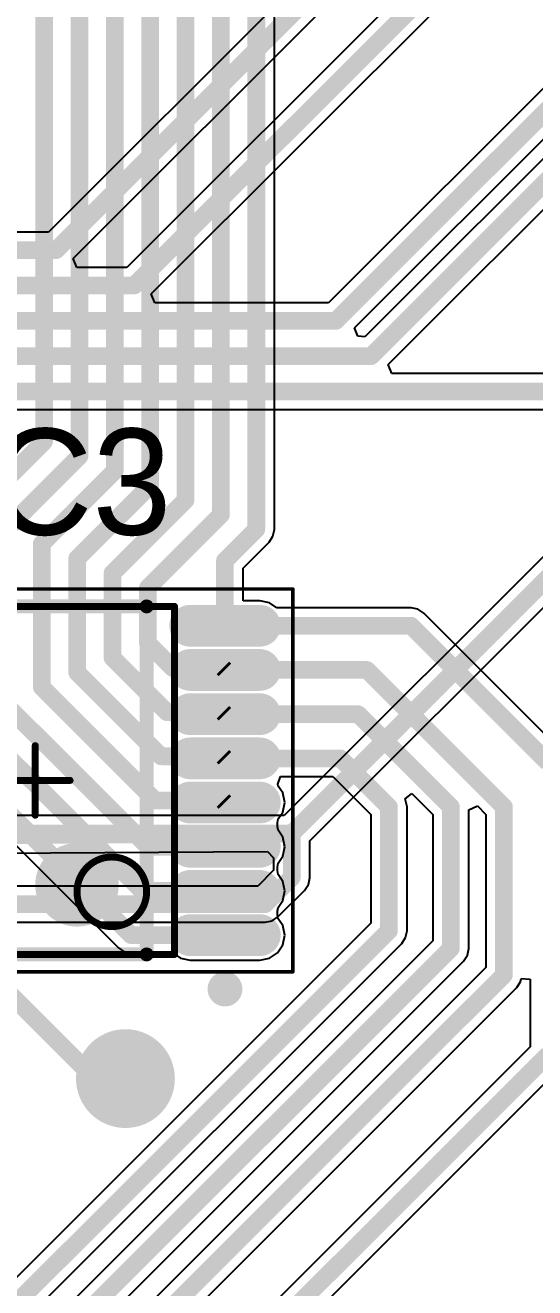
# Model space of a CAD drawing. Header units: millimetres. Extents: x 2.5 to 14.5, y 1.2 to 4.8.
# Drawn here: x 11.889 to 12.177, y 2.503 to 3.217 of the extents above; entities that cross this region are included whole.
import ezdxf

# ---------------------------------------------------------------- set-up
doc = ezdxf.new("R2010")
doc.units = ezdxf.units.MM
doc.header["$MEASUREMENT"] = 0
for name, color, linetype in [('BottomLayer', 5, 'Continuous'), ('BottomSolder', 6, 'Continuous'), ('ConnectLayer', 7, 'Continuous'), ('Mechanical13', 56, 'Continuous'), ('Mechanical15', 56, 'Continuous'), ('MultiLayer', 9, 'Continuous'), ('TopLayer', 1, 'Continuous'), ('TopOverlay', 2, 'Continuous'), ('TopPaste', 8, 'Continuous'), ('TopSolder', 216, 'Continuous'), ('ViaHoleLayer', 16, 'Continuous')]:
    doc.layers.add(name, color=color, linetype=linetype)

# ---------------------------------------------------------------- blocks, each defined once
blk = doc.blocks.new('SOP64P600X175_16N_2')
at = {"layer": 'Mechanical13', "const_width": 0.00394}
for points in [[(0.07874, 0.09843), (-0.07874, 0.09843)], [(-0.07874, 0.09843), (-0.07874, -0.09843)], [(0.07874, 0.09843), (0.07874, -0.09843)], [(0.07874, -0.09843), (-0.07874, -0.09843)]]:
    blk.add_lwpolyline(points, dxfattribs=at)
at = {"layer": 'Mechanical13'}
for points, const_width in [([(-0.07972, 0.09843, 1), (-0.07776, 0.09843, 1)], 0.00197), ([(-0.07972, 0.09843, 1), (-0.07776, 0.09843, 1)], 0.00197), ([(0.07776, 0.09843, 1), (0.07972, 0.09843, 1)], 0.00197), ([(0.07776, 0.09843, 1), (0.07972, 0.09843, 1)], 0.00197), ([(-0.02362, 0.06299, 1), (-0.06299, 0.06299, 1)], 0.00394), ([(-0.06398, 0.06299, 1), (-0.06201, 0.06299, 1)], 0.00197), ([(-0.02461, 0.06299, 1), (-0.02264, 0.06299, 1)], 0.00197), ([(-0.07972, -0.09843, 1), (-0.07776, -0.09843, 1)], 0.00197), ([(-0.07972, -0.09843, 1), (-0.07776, -0.09843, 1)], 0.00197), ([(0.07776, -0.09843, 1), (0.07972, -0.09843, 1)], 0.00197), ([(0.07776, -0.09843, 1), (0.07972, -0.09843, 1)], 0.00197)]:
    blk.add_lwpolyline(points, format="xyb", close=True, dxfattribs=dict(at, const_width=const_width))
at = {"layer": 'Mechanical15'}
for points, const_width in [([(0.14567, 0.10827), (-0.14567, 0.10827)], 0.00197), ([(-0.14567, 0.10827), (-0.14567, -0.10827)], 0.00197), ([(0.14567, 0.10827), (0.14567, -0.10827)], 0.00197), ([(0, 0.01968), (0, -0.01969)], 0.00394), ([(0.01968, 0), (-0.01969, 0)], 0.00394), ([(0.14567, -0.10827), (-0.14567, -0.10827)], 0.00197)]:
    blk.add_lwpolyline(points, dxfattribs=dict(at, const_width=const_width))
for points, const_width in [([(-0.14616, 0.10827, 1), (-0.14518, 0.10827, 1)], 0.000984), ([(-0.14616, 0.10827, 1), (-0.14518, 0.10827, 1)], 0.000984), ([(0.14518, 0.10827, 1), (0.14616, 0.10827, 1)], 0.000984), ([(0.14518, 0.10827, 1), (0.14616, 0.10827, 1)], 0.000984), ([(-0.00098, 0.01968, 1), (0.00098, 0.01968, 1)], 0.00197), ([(-0.02067, 0, 1), (-0.0187, 0, 1)], 0.00197), ([(0.0187, 0, 1), (0.02067, 0, 1)], 0.00197), ([(-0.00098, -0.01969, 1), (0.00098, -0.01969, 1)], 0.00197), ([(-0.14616, -0.10827, 1), (-0.14518, -0.10827, 1)], 0.000984), ([(-0.14616, -0.10827, 1), (-0.14518, -0.10827, 1)], 0.000984), ([(0.14518, -0.10827, 1), (0.14616, -0.10827, 1)], 0.000984), ([(0.14518, -0.10827, 1), (0.14616, -0.10827, 1)], 0.000984)]:
    blk.add_lwpolyline(points, format="xyb", close=True, dxfattribs=dict(at, const_width=const_width))
at = {"layer": 'TopLayer', "const_width": 0.01772}
for points in [[(-0.12697, 0.0875), (-0.0876, 0.0875)], [(0.0876, 0.0875), (0.12697, 0.0875)], [(-0.12697, 0.0625), (-0.0876, 0.0625)], [(0.0876, 0.0625), (0.12697, 0.0625)], [(-0.12697, 0.0375), (-0.0876, 0.0375)], [(0.0876, 0.0375), (0.12697, 0.0375)], [(-0.12697, 0.0125), (-0.0876, 0.0125)], [(0.0876, 0.0125), (0.12697, 0.0125)], [(-0.12697, -0.0125), (-0.0876, -0.0125)], [(0.0876, -0.0125), (0.12697, -0.0125)], [(-0.12697, -0.0375), (-0.0876, -0.0375)], [(0.0876, -0.0375), (0.12697, -0.0375)], [(-0.12697, -0.0625), (-0.0876, -0.0625)], [(0.0876, -0.0625), (0.12697, -0.0625)], [(-0.12697, -0.0875), (-0.0876, -0.0875)], [(0.0876, -0.0875), (0.12697, -0.0875)]]:
    blk.add_lwpolyline(points, dxfattribs=at)
at = {"layer": 'TopLayer', "const_width": 0.00886}
for points in [[(-0.1314, 0.0875, 1), (-0.12254, 0.0875, 1)], [(-0.09203, 0.0875, 1), (-0.08317, 0.0875, 1)], [(0.08317, 0.0875, 1), (0.09203, 0.0875, 1)], [(0.12254, 0.0875, 1), (0.1314, 0.0875, 1)], [(-0.1314, 0.0625, 1), (-0.12254, 0.0625, 1)], [(-0.09203, 0.0625, 1), (-0.08317, 0.0625, 1)], [(0.08317, 0.0625, 1), (0.09203, 0.0625, 1)], [(0.12254, 0.0625, 1), (0.1314, 0.0625, 1)], [(-0.1314, 0.0375, 1), (-0.12254, 0.0375, 1)], [(-0.09203, 0.0375, 1), (-0.08317, 0.0375, 1)], [(0.08317, 0.0375, 1), (0.09203, 0.0375, 1)], [(0.12254, 0.0375, 1), (0.1314, 0.0375, 1)], [(-0.1314, 0.0125, 1), (-0.12254, 0.0125, 1)], [(-0.09203, 0.0125, 1), (-0.08317, 0.0125, 1)], [(0.08317, 0.0125, 1), (0.09203, 0.0125, 1)], [(0.12254, 0.0125, 1), (0.1314, 0.0125, 1)], [(-0.1314, -0.0125, 1), (-0.12254, -0.0125, 1)], [(-0.09203, -0.0125, 1), (-0.08317, -0.0125, 1)], [(0.08317, -0.0125, 1), (0.09203, -0.0125, 1)], [(0.12254, -0.0125, 1), (0.1314, -0.0125, 1)], [(-0.1314, -0.0375, 1), (-0.12254, -0.0375, 1)], [(-0.09203, -0.0375, 1), (-0.08317, -0.0375, 1)], [(0.08317, -0.0375, 1), (0.09203, -0.0375, 1)], [(0.12254, -0.0375, 1), (0.1314, -0.0375, 1)], [(-0.1314, -0.0625, 1), (-0.12254, -0.0625, 1)], [(-0.09203, -0.0625, 1), (-0.08317, -0.0625, 1)], [(0.08317, -0.0625, 1), (0.09203, -0.0625, 1)], [(0.12254, -0.0625, 1), (0.1314, -0.0625, 1)], [(-0.1314, -0.0875, 1), (-0.12254, -0.0875, 1)], [(-0.09203, -0.0875, 1), (-0.08317, -0.0875, 1)], [(0.08317, -0.0875, 1), (0.09203, -0.0875, 1)], [(0.12254, -0.0875, 1), (0.1314, -0.0875, 1)]]:
    blk.add_lwpolyline(points, format="xyb", close=True, dxfattribs=at)
at = {"layer": 'TopOverlay'}
for points, const_width in [([(-0.10236, 0.11801, 1), (-0.1122, 0.11801, 1)], 0.00984), ([(-0.11467, 0.11801, 1), (-0.10974, 0.11801, 1)], 0.00492), ([(-0.10482, 0.11801, 1), (-0.0999, 0.11801, 1)], 0.00492), ([(-0.06496, 0.09843, 1), (-0.06102, 0.09843, 1)], 0.00394), ([(-0.06496, 0.09843, 1), (-0.06102, 0.09843, 1)], 0.00394), ([(0.06102, 0.09843, 1), (0.06496, 0.09843, 1)], 0.00394), ([(0.06102, 0.09843, 1), (0.06496, 0.09843, 1)], 0.00394), ([(-0.01181, 0.05906, 1), (-0.03543, 0.05906, 1)], 0.02362), ([(-0.04134, 0.05906, 1), (-0.02953, 0.05906, 1)], 0.01181), ([(-0.01772, 0.05906, 1), (-0.00591, 0.05906, 1)], 0.01181), ([(-0.06496, -0.09843, 1), (-0.06102, -0.09843, 1)], 0.00394), ([(-0.06496, -0.09843, 1), (-0.06102, -0.09843, 1)], 0.00394), ([(0.06102, -0.09843, 1), (0.06496, -0.09843, 1)], 0.00394), ([(0.06102, -0.09843, 1), (0.06496, -0.09843, 1)], 0.00394)]:
    blk.add_lwpolyline(points, format="xyb", close=True, dxfattribs=dict(at, const_width=const_width))
at = {"layer": 'TopOverlay', "const_width": 0.00787}
for points in [[(0.06299, 0.09843), (-0.06299, 0.09843)], [(-0.06299, 0.09843), (-0.06299, -0.09843)], [(0.06299, 0.09843), (0.06299, -0.09843)], [(0.06299, -0.09843), (-0.06299, -0.09843)]]:
    blk.add_lwpolyline(points, dxfattribs=at)
at = {"layer": 'TopPaste', "const_width": 0.01772}
for points in [[(-0.12697, 0.0875), (-0.0876, 0.0875)], [(0.0876, 0.0875), (0.12697, 0.0875)], [(-0.12697, 0.0625), (-0.0876, 0.0625)], [(0.0876, 0.0625), (0.12697, 0.0625)], [(-0.12697, 0.0375), (-0.0876, 0.0375)], [(0.0876, 0.0375), (0.12697, 0.0375)], [(-0.12697, 0.0125), (-0.0876, 0.0125)], [(0.0876, 0.0125), (0.12697, 0.0125)], [(-0.12697, -0.0125), (-0.0876, -0.0125)], [(0.0876, -0.0125), (0.12697, -0.0125)], [(-0.12697, -0.0375), (-0.0876, -0.0375)], [(0.0876, -0.0375), (0.12697, -0.0375)], [(-0.12697, -0.0625), (-0.0876, -0.0625)], [(0.0876, -0.0625), (0.12697, -0.0625)], [(-0.12697, -0.0875), (-0.0876, -0.0875)], [(0.0876, -0.0875), (0.12697, -0.0875)]]:
    blk.add_lwpolyline(points, dxfattribs=at)
at = {"layer": 'TopPaste', "const_width": 0.00886}
for points in [[(-0.1314, 0.0875, 1), (-0.12254, 0.0875, 1)], [(-0.09203, 0.0875, 1), (-0.08317, 0.0875, 1)], [(0.08317, 0.0875, 1), (0.09203, 0.0875, 1)], [(0.12254, 0.0875, 1), (0.1314, 0.0875, 1)], [(-0.1314, 0.0625, 1), (-0.12254, 0.0625, 1)], [(-0.09203, 0.0625, 1), (-0.08317, 0.0625, 1)], [(0.08317, 0.0625, 1), (0.09203, 0.0625, 1)], [(0.12254, 0.0625, 1), (0.1314, 0.0625, 1)], [(-0.1314, 0.0375, 1), (-0.12254, 0.0375, 1)], [(-0.09203, 0.0375, 1), (-0.08317, 0.0375, 1)], [(0.08317, 0.0375, 1), (0.09203, 0.0375, 1)], [(0.12254, 0.0375, 1), (0.1314, 0.0375, 1)], [(-0.1314, 0.0125, 1), (-0.12254, 0.0125, 1)], [(-0.09203, 0.0125, 1), (-0.08317, 0.0125, 1)], [(0.08317, 0.0125, 1), (0.09203, 0.0125, 1)], [(0.12254, 0.0125, 1), (0.1314, 0.0125, 1)], [(-0.1314, -0.0125, 1), (-0.12254, -0.0125, 1)], [(-0.09203, -0.0125, 1), (-0.08317, -0.0125, 1)], [(0.08317, -0.0125, 1), (0.09203, -0.0125, 1)], [(0.12254, -0.0125, 1), (0.1314, -0.0125, 1)], [(-0.1314, -0.0375, 1), (-0.12254, -0.0375, 1)], [(-0.09203, -0.0375, 1), (-0.08317, -0.0375, 1)], [(0.08317, -0.0375, 1), (0.09203, -0.0375, 1)], [(0.12254, -0.0375, 1), (0.1314, -0.0375, 1)], [(-0.1314, -0.0625, 1), (-0.12254, -0.0625, 1)], [(-0.09203, -0.0625, 1), (-0.08317, -0.0625, 1)], [(0.08317, -0.0625, 1), (0.09203, -0.0625, 1)], [(0.12254, -0.0625, 1), (0.1314, -0.0625, 1)], [(-0.1314, -0.0875, 1), (-0.12254, -0.0875, 1)], [(-0.09203, -0.0875, 1), (-0.08317, -0.0875, 1)], [(0.08317, -0.0875, 1), (0.09203, -0.0875, 1)], [(0.12254, -0.0875, 1), (0.1314, -0.0875, 1)]]:
    blk.add_lwpolyline(points, format="xyb", close=True, dxfattribs=at)
at = {"layer": 'TopSolder', "const_width": 0.02362}
for points in [[(-0.12697, 0.0875), (-0.0876, 0.0875)], [(0.0876, 0.0875), (0.12697, 0.0875)], [(-0.12697, 0.0625), (-0.0876, 0.0625)], [(0.0876, 0.0625), (0.12697, 0.0625)], [(-0.12697, 0.0375), (-0.0876, 0.0375)], [(0.0876, 0.0375), (0.12697, 0.0375)], [(-0.12697, 0.0125), (-0.0876, 0.0125)], [(0.0876, 0.0125), (0.12697, 0.0125)], [(-0.12697, -0.0125), (-0.0876, -0.0125)], [(0.0876, -0.0125), (0.12697, -0.0125)], [(-0.12697, -0.0375), (-0.0876, -0.0375)], [(0.0876, -0.0375), (0.12697, -0.0375)], [(-0.12697, -0.0625), (-0.0876, -0.0625)], [(0.0876, -0.0625), (0.12697, -0.0625)], [(-0.12697, -0.0875), (-0.0876, -0.0875)], [(0.0876, -0.0875), (0.12697, -0.0875)]]:
    blk.add_lwpolyline(points, dxfattribs=at)
at = {"layer": 'TopSolder', "const_width": 0.01181}
for points in [[(-0.13287, 0.0875, 1), (-0.12106, 0.0875, 1)], [(-0.0935, 0.0875, 1), (-0.08169, 0.0875, 1)], [(0.08169, 0.0875, 1), (0.0935, 0.0875, 1)], [(0.12106, 0.0875, 1), (0.13287, 0.0875, 1)], [(-0.13287, 0.0625, 1), (-0.12106, 0.0625, 1)], [(-0.0935, 0.0625, 1), (-0.08169, 0.0625, 1)], [(0.08169, 0.0625, 1), (0.0935, 0.0625, 1)], [(0.12106, 0.0625, 1), (0.13287, 0.0625, 1)], [(-0.13287, 0.0375, 1), (-0.12106, 0.0375, 1)], [(-0.0935, 0.0375, 1), (-0.08169, 0.0375, 1)], [(0.08169, 0.0375, 1), (0.0935, 0.0375, 1)], [(0.12106, 0.0375, 1), (0.13287, 0.0375, 1)], [(-0.13287, 0.0125, 1), (-0.12106, 0.0125, 1)], [(-0.0935, 0.0125, 1), (-0.08169, 0.0125, 1)], [(0.08169, 0.0125, 1), (0.0935, 0.0125, 1)], [(0.12106, 0.0125, 1), (0.13287, 0.0125, 1)], [(-0.13287, -0.0125, 1), (-0.12106, -0.0125, 1)], [(-0.0935, -0.0125, 1), (-0.08169, -0.0125, 1)], [(0.08169, -0.0125, 1), (0.0935, -0.0125, 1)], [(0.12106, -0.0125, 1), (0.13287, -0.0125, 1)], [(-0.13287, -0.0375, 1), (-0.12106, -0.0375, 1)], [(-0.0935, -0.0375, 1), (-0.08169, -0.0375, 1)], [(0.08169, -0.0375, 1), (0.0935, -0.0375, 1)], [(0.12106, -0.0375, 1), (0.13287, -0.0375, 1)], [(-0.13287, -0.0625, 1), (-0.12106, -0.0625, 1)], [(-0.0935, -0.0625, 1), (-0.08169, -0.0625, 1)], [(0.08169, -0.0625, 1), (0.0935, -0.0625, 1)], [(0.12106, -0.0625, 1), (0.13287, -0.0625, 1)], [(-0.13287, -0.0875, 1), (-0.12106, -0.0875, 1)], [(-0.0935, -0.0875, 1), (-0.08169, -0.0875, 1)], [(0.08169, -0.0875, 1), (0.0935, -0.0875, 1)], [(0.12106, -0.0875, 1), (0.13287, -0.0875, 1)]]:
    blk.add_lwpolyline(points, format="xyb", close=True, dxfattribs=at)

msp = doc.modelspace()

# ---------------------------------------------------------------- linework, layer by layer
at = {"layer": 'BottomLayer', "const_width": 0.01}
for points in [[(11.90681, 3.09), (12.16781, 3.351)], [(11.951, 3.07), (12.132, 3.251)], [(12.065, 3.05), (12.212, 3.197)], [(12.10485, 3.05), (12.20785, 3.153)], [(10.08474, 3.09), (11.90681, 3.09)], [(10.82, 3.07), (11.951, 3.07)], [(11.752, 3.05), (12.065, 3.05)], [(12.08485, 3.03), (12.10485, 3.05)], [(11.81, 3.03), (12.08485, 3.03)], [(11.872, 3.01), (12.458, 3.01)], [(12.04, 2.76), (12.272, 2.992)], [(11.69062, 2.75797), (12.04, 2.76)], [(11.69064, 2.76), (12.04, 2.76)], [(12.04, 2.735), (12.04, 2.76)], [(12.025, 2.72), (12.04, 2.735)], [(9.945, 2.72), (12.025, 2.72)]]:
    msp.add_lwpolyline(points, dxfattribs=at)
at = {"layer": 'BottomLayer'}
for points, const_width in [([(11.90431, 3.09, 1), (11.90931, 3.09, 1)], 0.005), ([(11.90431, 3.09, 1), (11.90931, 3.09, 1)], 0.005), ([(11.9485, 3.07, 1), (11.9535, 3.07, 1)], 0.005), ([(11.9485, 3.07, 1), (11.9535, 3.07, 1)], 0.005), ([(12.0625, 3.05, 1), (12.0675, 3.05, 1)], 0.005), ([(12.0625, 3.05, 1), (12.0675, 3.05, 1)], 0.005), ([(12.10235, 3.05, 1), (12.10735, 3.05, 1)], 0.005), ([(12.10235, 3.05, 1), (12.10735, 3.05, 1)], 0.005), ([(12.08235, 3.03, 1), (12.08735, 3.03, 1)], 0.005), ([(12.08235, 3.03, 1), (12.08735, 3.03, 1)], 0.005), ([(12.0375, 2.76, 1), (12.0425, 2.76, 1)], 0.005), ([(12.0375, 2.76, 1), (12.0425, 2.76, 1)], 0.005), ([(12.0375, 2.76, 1), (12.0425, 2.76, 1)], 0.005), ([(12.0375, 2.76, 1), (12.0425, 2.76, 1)], 0.005), ([(12.0375, 2.735, 1), (12.0425, 2.735, 1)], 0.005), ([(12.0375, 2.735, 1), (12.0425, 2.735, 1)], 0.005), ([(12.0225, 2.72, 1), (12.0275, 2.72, 1)], 0.005), ([(12.0225, 2.72, 1), (12.0275, 2.72, 1)], 0.005), ([(11.9335, 2.62134, 1), (11.9585, 2.62134, 1)], 0.025)]:
    msp.add_lwpolyline(points, format="xyb", close=True, dxfattribs=dict(at, const_width=const_width))
at = {"layer": 'BottomSolder', "const_width": 0.02795}
msp.add_lwpolyline([(11.93202, 2.62134, 1), (11.95998, 2.62134, 1)], format="xyb", close=True, dxfattribs=at)
at = {"layer": 'ConnectLayer'}
for p, q in [((12.0302, 2.93204), (12.0302, 4.08046)), ((12.1606, 3.35821), (11.90259, 3.1002)), ((11.91643, 3.0852), (12.17203, 3.3408)), ((12.12479, 3.25821), (11.94678, 3.0802)), ((11.96062, 3.0652), (12.13622, 3.2408)), ((12.20479, 3.20421), (12.06078, 3.0602)), ((12.07551, 3.04609), (12.21622, 3.1868)), ((12.20064, 3.16021), (12.09764, 3.05721)), ((12.11206, 3.04279), (12.21208, 3.1428)), ((11.90259, 3.1002), (10.08474, 3.1002)), ((11.9185, 3.0802), (11.91643, 3.0852)), ((11.94678, 3.0802), (11.9185, 3.0802)), ((11.96269, 3.0602), (11.96062, 3.0652)), ((12.06078, 3.0602), (11.96269, 3.0602)), ((12.09764, 3.05721), (12.08131, 3.04087)), ((12.07736, 3.04133), (12.07551, 3.04609)), ((12.09447, 3.0252), (12.11206, 3.04279)), ((12.11206, 3.04279), (12.11206, 3.04279)), ((12.08131, 3.04087), (12.07736, 3.04133)), ((12.09654, 3.0202), (12.09447, 3.0252)), ((12.31036, 3.0202), (12.09654, 3.0202)), ((11.85079, 2.9998), (12.25831, 2.9998)), ((12.26038, 2.9948), (12.03578, 2.7702)), ((12.0502, 2.75578), (12.27622, 2.9818)), ((12.02721, 2.92483), (12.02942, 2.92814)), ((12.02942, 2.92814), (12.0302, 2.93204)), ((12.01248, 2.9101), (12.02721, 2.92483)), ((12.01248, 2.89163), (12.01248, 2.9101)), ((12.02197, 2.89163), (12.01248, 2.89163)), ((12.02738, 2.89055), (12.02197, 2.89163)), ((12.03165, 2.8877), (12.02738, 2.89055)), ((12.1075, 2.8877), (12.03165, 2.8877)), ((12.1114, 2.88692), (12.1075, 2.8877)), ((12.11471, 2.88471), (12.1114, 2.88692)), ((12.19221, 2.80721), (12.11471, 2.88471)), ((11.83153, 2.80577), (11.94201, 2.69529)), ((12.0322, 2.78786), (12.0323, 2.78841)), ((12.03242, 2.7868), (12.0322, 2.78786)), ((12.0323, 2.78841), (12.03376, 2.7923)), ((12.03502, 2.78291), (12.03242, 2.7868)), ((12.03376, 2.7923), (12.06328, 2.7923)), ((12.06328, 2.7923), (12.0848, 2.77078)), ((12.0361, 2.7775), (12.03502, 2.78291)), ((12.10404, 2.77947), (12.10792, 2.78266)), ((12.10442, 2.7789), (12.10404, 2.77947)), ((12.1052, 2.775), (12.10442, 2.7789)), ((12.10792, 2.78266), (12.1198, 2.77078)), ((12.03242, 2.7682), (12.03502, 2.77209)), ((12.03502, 2.77209), (12.0361, 2.7775)), ((12.1052, 2.705), (12.1052, 2.775)), ((12.1402, 2.77331), (12.14465, 2.77552)), ((12.1402, 2.695), (12.1402, 2.77331)), ((12.14465, 2.77552), (12.14502, 2.77556)), ((12.14502, 2.77556), (12.1498, 2.77078)), ((12.03578, 2.7702), (11.69359, 2.7702)), ((12.03195, 2.76596), (12.03242, 2.7682)), ((12.03195, 2.76404), (12.03195, 2.76596)), ((12.03242, 2.7618), (12.03195, 2.76404)), ((12.0848, 2.77078), (12.0848, 2.70922)), ((12.1198, 2.77078), (12.1198, 2.69922)), ((12.1498, 2.77078), (12.1498, 2.68422)), ((12.03502, 2.75791), (12.03242, 2.7618)), ((12.0361, 2.7525), (12.03502, 2.75791)), ((11.70663, 2.74787), (12.02626, 2.74972)), ((12.02626, 2.74972), (12.0298, 2.7462)), ((12.03502, 2.74709), (12.0361, 2.7525)), ((12.0502, 2.735), (12.0502, 2.75578)), ((12.0298, 2.7462), (12.0298, 2.73922)), ((12.03195, 2.74096), (12.03242, 2.7432)), ((12.03242, 2.7432), (12.03502, 2.74709)), ((12.0298, 2.73922), (12.02078, 2.7302)), ((12.03195, 2.73904), (12.03195, 2.74096)), ((12.03242, 2.7368), (12.03195, 2.73904)), ((12.03502, 2.73291), (12.03242, 2.7368)), ((12.02078, 2.7302), (9.94922, 2.7302)), ((12.0361, 2.7275), (12.03502, 2.73291)), ((12.04721, 2.72779), (12.04942, 2.7311)), ((12.04942, 2.7311), (12.0502, 2.735)), ((12.03221, 2.71279), (12.04721, 2.72779)), ((12.03242, 2.7182), (12.03502, 2.72209)), ((12.03502, 2.72209), (12.0361, 2.7275)), ((12.03195, 2.71596), (12.03242, 2.7182)), ((12.03195, 2.71404), (12.03195, 2.71596)), ((12.03242, 2.7118), (12.03195, 2.71404)), ((9.945, 2.7098), (12.025, 2.7098)), ((12.0848, 2.70922), (11.67078, 2.2952)), ((12.025, 2.7098), (12.0289, 2.71058)), ((12.0289, 2.71058), (12.03221, 2.71279)), ((12.03502, 2.70791), (12.03242, 2.7118)), ((12.0361, 2.7025), (12.03502, 2.70791)), ((12.03502, 2.69709), (12.0361, 2.7025)), ((12.10221, 2.69779), (12.10442, 2.7011)), ((12.10442, 2.7011), (12.1052, 2.705)), ((12.1198, 2.69922), (11.67078, 2.2502)), ((11.68221, 2.27779), (12.10221, 2.69779)), ((11.94201, 2.69529), (11.94531, 2.69308)), ((11.94531, 2.69308), (11.94922, 2.6923)), ((12.02738, 2.68945), (12.03196, 2.69251)), ((12.03196, 2.69251), (12.03502, 2.69709)), ((12.13942, 2.6911), (12.1402, 2.695)), ((11.68221, 2.23279), (12.13721, 2.68779)), ((11.94922, 2.6923), (11.97291, 2.6923)), ((11.97291, 2.6923), (11.97719, 2.68945)), ((11.97719, 2.68945), (11.9826, 2.68837)), ((11.9826, 2.68837), (12.02197, 2.68837)), ((12.02197, 2.68837), (12.02738, 2.68945)), ((12.13721, 2.68779), (12.13942, 2.6911)), ((12.1498, 2.68422), (11.68578, 2.2202)), ((11.69721, 2.20279), (12.16721, 2.67279)), ((12.16721, 2.67279), (12.16942, 2.6761)), ((12.16942, 2.6761), (12.1698, 2.67803)), ((12.1698, 2.67803), (12.1748, 2.67754)), ((12.1748, 2.67754), (12.1748, 2.63922)), ((12.1748, 2.63922), (11.69578, 2.1602)), ((11.70721, 2.14279), (12.19221, 2.62779))]:
    msp.add_line(p, q, dxfattribs=at)
at = {"layer": 'MultiLayer', "const_width": 0.025}
msp.add_lwpolyline([(11.9335, 2.62134, 1), (11.9585, 2.62134, 1)], format="xyb", close=True, dxfattribs=at)
at = {"layer": 'TopLayer', "const_width": 0.01}
for points in [[(11.96, 2.95689), (11.96, 4.20441)], [(11.98, 2.94861), (11.98, 4.1226)], [(12, 2.94033), (12, 4.11432)], [(12.02, 2.93204), (12.02, 4.08469)], [(11.94, 2.96518), (11.94, 3.89485)], [(11.92, 2.97346), (11.92, 3.88657)], [(11.9, 2.98175), (11.9, 3.87828)], [(11.85874, 2.94049), (11.9, 2.98175)], [(11.87874, 2.9322), (11.92, 2.97346)], [(11.89874, 2.92392), (11.94, 2.96518)], [(11.91874, 2.91564), (11.96, 2.95689)], [(11.93874, 2.90735), (11.98, 2.94861)], [(11.95874, 2.89907), (12, 2.94033)], [(12.00228, 2.91433), (12.02, 2.93204)], [(11.89874, 2.84277), (11.89874, 2.92392)], [(11.91874, 2.85105), (11.91874, 2.91564)], [(12.00228, 2.8775), (12.00228, 2.91433)], [(11.93874, 2.85933), (11.93874, 2.90735)], [(11.95874, 2.86762), (11.95874, 2.89907)], [(12.00228, 2.8775), (12.1075, 2.8775)], [(12.1075, 2.8775), (12.185, 2.8)], [(11.95874, 2.86762), (11.97272, 2.85364)], [(11.93874, 2.85933), (11.96943, 2.82864)], [(11.97272, 2.85364), (12.00114, 2.85364)], [(12.00114, 2.85364), (12.00228, 2.8525)], [(12.00228, 2.8525), (12.0825, 2.8525)], [(12.0825, 2.8525), (12.16, 2.775)], [(11.91874, 2.85105), (11.96615, 2.80364)], [(11.89874, 2.84277), (11.96286, 2.77864)], [(11.87874, 2.8325), (11.95874, 2.7525)], [(11.85874, 2.82422), (11.95546, 2.7275)], [(11.96943, 2.82864), (12.00114, 2.82864)], [(12.00114, 2.82864), (12.00228, 2.8275)], [(12.00228, 2.8275), (12.0775, 2.8275)], [(12.0775, 2.8275), (12.13, 2.775)], [(11.83874, 2.81298), (11.94922, 2.7025)], [(11.96615, 2.80364), (12.00114, 2.80364)], [(12.00114, 2.80364), (12.00228, 2.8025)], [(12.00228, 2.8025), (12.0675, 2.8025)], [(12.0675, 2.8025), (12.095, 2.775)], [(11.96286, 2.77864), (12.00114, 2.77864)], [(12.00114, 2.77864), (12.00228, 2.7775)], [(12.095, 2.705), (12.095, 2.775)], [(12.13, 2.695), (12.13, 2.775)], [(12.16, 2.68), (12.16, 2.775)], [(11.95874, 2.7525), (12.00228, 2.7525)], [(11.95546, 2.7275), (12.00228, 2.7275)], [(11.84, 2.71), (11.92866, 2.62134)], [(11.675, 2.285), (12.095, 2.705)], [(11.94922, 2.7025), (12.00228, 2.7025)], [(11.675, 2.24), (12.13, 2.695)], [(11.69, 2.21), (12.16, 2.68)], [(11.7, 2.15), (12.185, 2.635)], [(11.92866, 2.62134), (11.946, 2.62134)]]:
    msp.add_lwpolyline(points, dxfattribs=at)
at = {"layer": 'TopLayer'}
for points, const_width in [([(11.8975, 2.98175, 1), (11.9025, 2.98175, 1)], 0.005), ([(11.8975, 2.98175, 1), (11.9025, 2.98175, 1)], 0.005), ([(11.9175, 2.97346, 1), (11.9225, 2.97346, 1)], 0.005), ([(11.9175, 2.97346, 1), (11.9225, 2.97346, 1)], 0.005), ([(11.9375, 2.96518, 1), (11.9425, 2.96518, 1)], 0.005), ([(11.9375, 2.96518, 1), (11.9425, 2.96518, 1)], 0.005), ([(11.9575, 2.95689, 1), (11.9625, 2.95689, 1)], 0.005), ([(11.9575, 2.95689, 1), (11.9625, 2.95689, 1)], 0.005), ([(11.9775, 2.94861, 1), (11.9825, 2.94861, 1)], 0.005), ([(11.9775, 2.94861, 1), (11.9825, 2.94861, 1)], 0.005), ([(11.9975, 2.94033, 1), (12.0025, 2.94033, 1)], 0.005), ([(11.9975, 2.94033, 1), (12.0025, 2.94033, 1)], 0.005), ([(12.0175, 2.93204, 1), (12.0225, 2.93204, 1)], 0.005), ([(12.0175, 2.93204, 1), (12.0225, 2.93204, 1)], 0.005), ([(11.89624, 2.92392, 1), (11.90124, 2.92392, 1)], 0.005), ([(11.89624, 2.92392, 1), (11.90124, 2.92392, 1)], 0.005), ([(11.91624, 2.91564, 1), (11.92124, 2.91564, 1)], 0.005), ([(11.91624, 2.91564, 1), (11.92124, 2.91564, 1)], 0.005), ([(11.99978, 2.91433, 1), (12.00478, 2.91433, 1)], 0.005), ([(11.99978, 2.91433, 1), (12.00478, 2.91433, 1)], 0.005), ([(11.93624, 2.90735, 1), (11.94124, 2.90735, 1)], 0.005), ([(11.93624, 2.90735, 1), (11.94124, 2.90735, 1)], 0.005), ([(11.95624, 2.89907, 1), (11.96124, 2.89907, 1)], 0.005), ([(11.95624, 2.89907, 1), (11.96124, 2.89907, 1)], 0.005), ([(11.99978, 2.8775, 1), (12.00478, 2.8775, 1)], 0.005), ([(11.99978, 2.8775, 1), (12.00478, 2.8775, 1)], 0.005), ([(12.105, 2.8775, 1), (12.11, 2.8775, 1)], 0.005), ([(12.105, 2.8775, 1), (12.11, 2.8775, 1)], 0.005), ([(11.95624, 2.86762, 1), (11.96124, 2.86762, 1)], 0.005), ([(11.95624, 2.86762, 1), (11.96124, 2.86762, 1)], 0.005), ([(11.93624, 2.85933, 1), (11.94124, 2.85933, 1)], 0.005), ([(11.93624, 2.85933, 1), (11.94124, 2.85933, 1)], 0.005), ([(11.97022, 2.85364, 1), (11.97522, 2.85364, 1)], 0.005), ([(11.97022, 2.85364, 1), (11.97522, 2.85364, 1)], 0.005), ([(11.99864, 2.85364, 1), (12.00364, 2.85364, 1)], 0.005), ([(11.99864, 2.85364, 1), (12.00364, 2.85364, 1)], 0.005), ([(11.99978, 2.8525, 1), (12.00478, 2.8525, 1)], 0.005), ([(11.99978, 2.8525, 1), (12.00478, 2.8525, 1)], 0.005), ([(12.08, 2.8525, 1), (12.085, 2.8525, 1)], 0.005), ([(12.08, 2.8525, 1), (12.085, 2.8525, 1)], 0.005), ([(11.91624, 2.85105, 1), (11.92124, 2.85105, 1)], 0.005), ([(11.91624, 2.85105, 1), (11.92124, 2.85105, 1)], 0.005), ([(11.89624, 2.84277, 1), (11.90124, 2.84277, 1)], 0.005), ([(11.89624, 2.84277, 1), (11.90124, 2.84277, 1)], 0.005), ([(11.96693, 2.82864, 1), (11.97193, 2.82864, 1)], 0.005), ([(11.96693, 2.82864, 1), (11.97193, 2.82864, 1)], 0.005), ([(11.99864, 2.82864, 1), (12.00364, 2.82864, 1)], 0.005), ([(11.99864, 2.82864, 1), (12.00364, 2.82864, 1)], 0.005), ([(11.99978, 2.8275, 1), (12.00478, 2.8275, 1)], 0.005), ([(11.99978, 2.8275, 1), (12.00478, 2.8275, 1)], 0.005), ([(12.075, 2.8275, 1), (12.08, 2.8275, 1)], 0.005), ([(12.075, 2.8275, 1), (12.08, 2.8275, 1)], 0.005), ([(11.96365, 2.80364, 1), (11.96865, 2.80364, 1)], 0.005), ([(11.96365, 2.80364, 1), (11.96865, 2.80364, 1)], 0.005), ([(11.99864, 2.80364, 1), (12.00364, 2.80364, 1)], 0.005), ([(11.99864, 2.80364, 1), (12.00364, 2.80364, 1)], 0.005), ([(11.99978, 2.8025, 1), (12.00478, 2.8025, 1)], 0.005), ([(11.99978, 2.8025, 1), (12.00478, 2.8025, 1)], 0.005), ([(12.065, 2.8025, 1), (12.07, 2.8025, 1)], 0.005), ([(12.065, 2.8025, 1), (12.07, 2.8025, 1)], 0.005), ([(11.96036, 2.77864, 1), (11.96536, 2.77864, 1)], 0.005), ([(11.96036, 2.77864, 1), (11.96536, 2.77864, 1)], 0.005), ([(11.99864, 2.77864, 1), (12.00364, 2.77864, 1)], 0.005), ([(11.99864, 2.77864, 1), (12.00364, 2.77864, 1)], 0.005), ([(11.99978, 2.7775, 1), (12.00478, 2.7775, 1)], 0.005), ([(12.0925, 2.775, 1), (12.0975, 2.775, 1)], 0.005), ([(12.0925, 2.775, 1), (12.0975, 2.775, 1)], 0.005), ([(12.1275, 2.775, 1), (12.1325, 2.775, 1)], 0.005), ([(12.1275, 2.775, 1), (12.1325, 2.775, 1)], 0.005), ([(12.1575, 2.775, 1), (12.1625, 2.775, 1)], 0.005), ([(12.1575, 2.775, 1), (12.1625, 2.775, 1)], 0.005), ([(11.95624, 2.7525, 1), (11.96124, 2.7525, 1)], 0.005), ([(11.95624, 2.7525, 1), (11.96124, 2.7525, 1)], 0.005), ([(11.99978, 2.7525, 1), (12.00478, 2.7525, 1)], 0.005), ([(11.95296, 2.7275, 1), (11.95796, 2.7275, 1)], 0.005), ([(11.95296, 2.7275, 1), (11.95796, 2.7275, 1)], 0.005), ([(11.99978, 2.7275, 1), (12.00478, 2.7275, 1)], 0.005), ([(11.94672, 2.7025, 1), (11.95172, 2.7025, 1)], 0.005), ([(11.94672, 2.7025, 1), (11.95172, 2.7025, 1)], 0.005), ([(11.99978, 2.7025, 1), (12.00478, 2.7025, 1)], 0.005), ([(12.0925, 2.705, 1), (12.0975, 2.705, 1)], 0.005), ([(12.0925, 2.705, 1), (12.0975, 2.705, 1)], 0.005), ([(12.1275, 2.695, 1), (12.1325, 2.695, 1)], 0.005), ([(12.1275, 2.695, 1), (12.1325, 2.695, 1)], 0.005), ([(12.1575, 2.68, 1), (12.1625, 2.68, 1)], 0.005), ([(12.1575, 2.68, 1), (12.1625, 2.68, 1)], 0.005), ([(11.9335, 2.62134, 1), (11.9585, 2.62134, 1)], 0.025), ([(11.92616, 2.62134, 1), (11.93116, 2.62134, 1)], 0.005), ([(11.92616, 2.62134, 1), (11.93116, 2.62134, 1)], 0.005), ([(11.9435, 2.62134, 1), (11.9485, 2.62134, 1)], 0.005)]:
    msp.add_lwpolyline(points, format="xyb", close=True, dxfattribs=dict(at, const_width=const_width))
at = {"layer": 'TopSolder', "const_width": 0.02795}
msp.add_lwpolyline([(11.93202, 2.62134, 1), (11.95998, 2.62134, 1)], format="xyb", close=True, dxfattribs=at)
at = {"layer": 'ViaHoleLayer', "const_width": 0.014}
msp.add_lwpolyline([(11.939, 2.62134, 1), (11.953, 2.62134, 1)], format="xyb", close=True, dxfattribs=at)

# ---------------------------------------------------------------- block references
at = {"rotation": 180}
msp.add_blockref('SOP64P600X175_16N_2', (11.895, 2.79), dxfattribs=at)

# ---------------------------------------------------------------- texts
at = {"layer": 'TopOverlay'}
msp.add_text('ADC3', height=0.06, dxfattribs=at).set_placement((11.758, 2.929))

doc.saveas('drawing.dxf')
